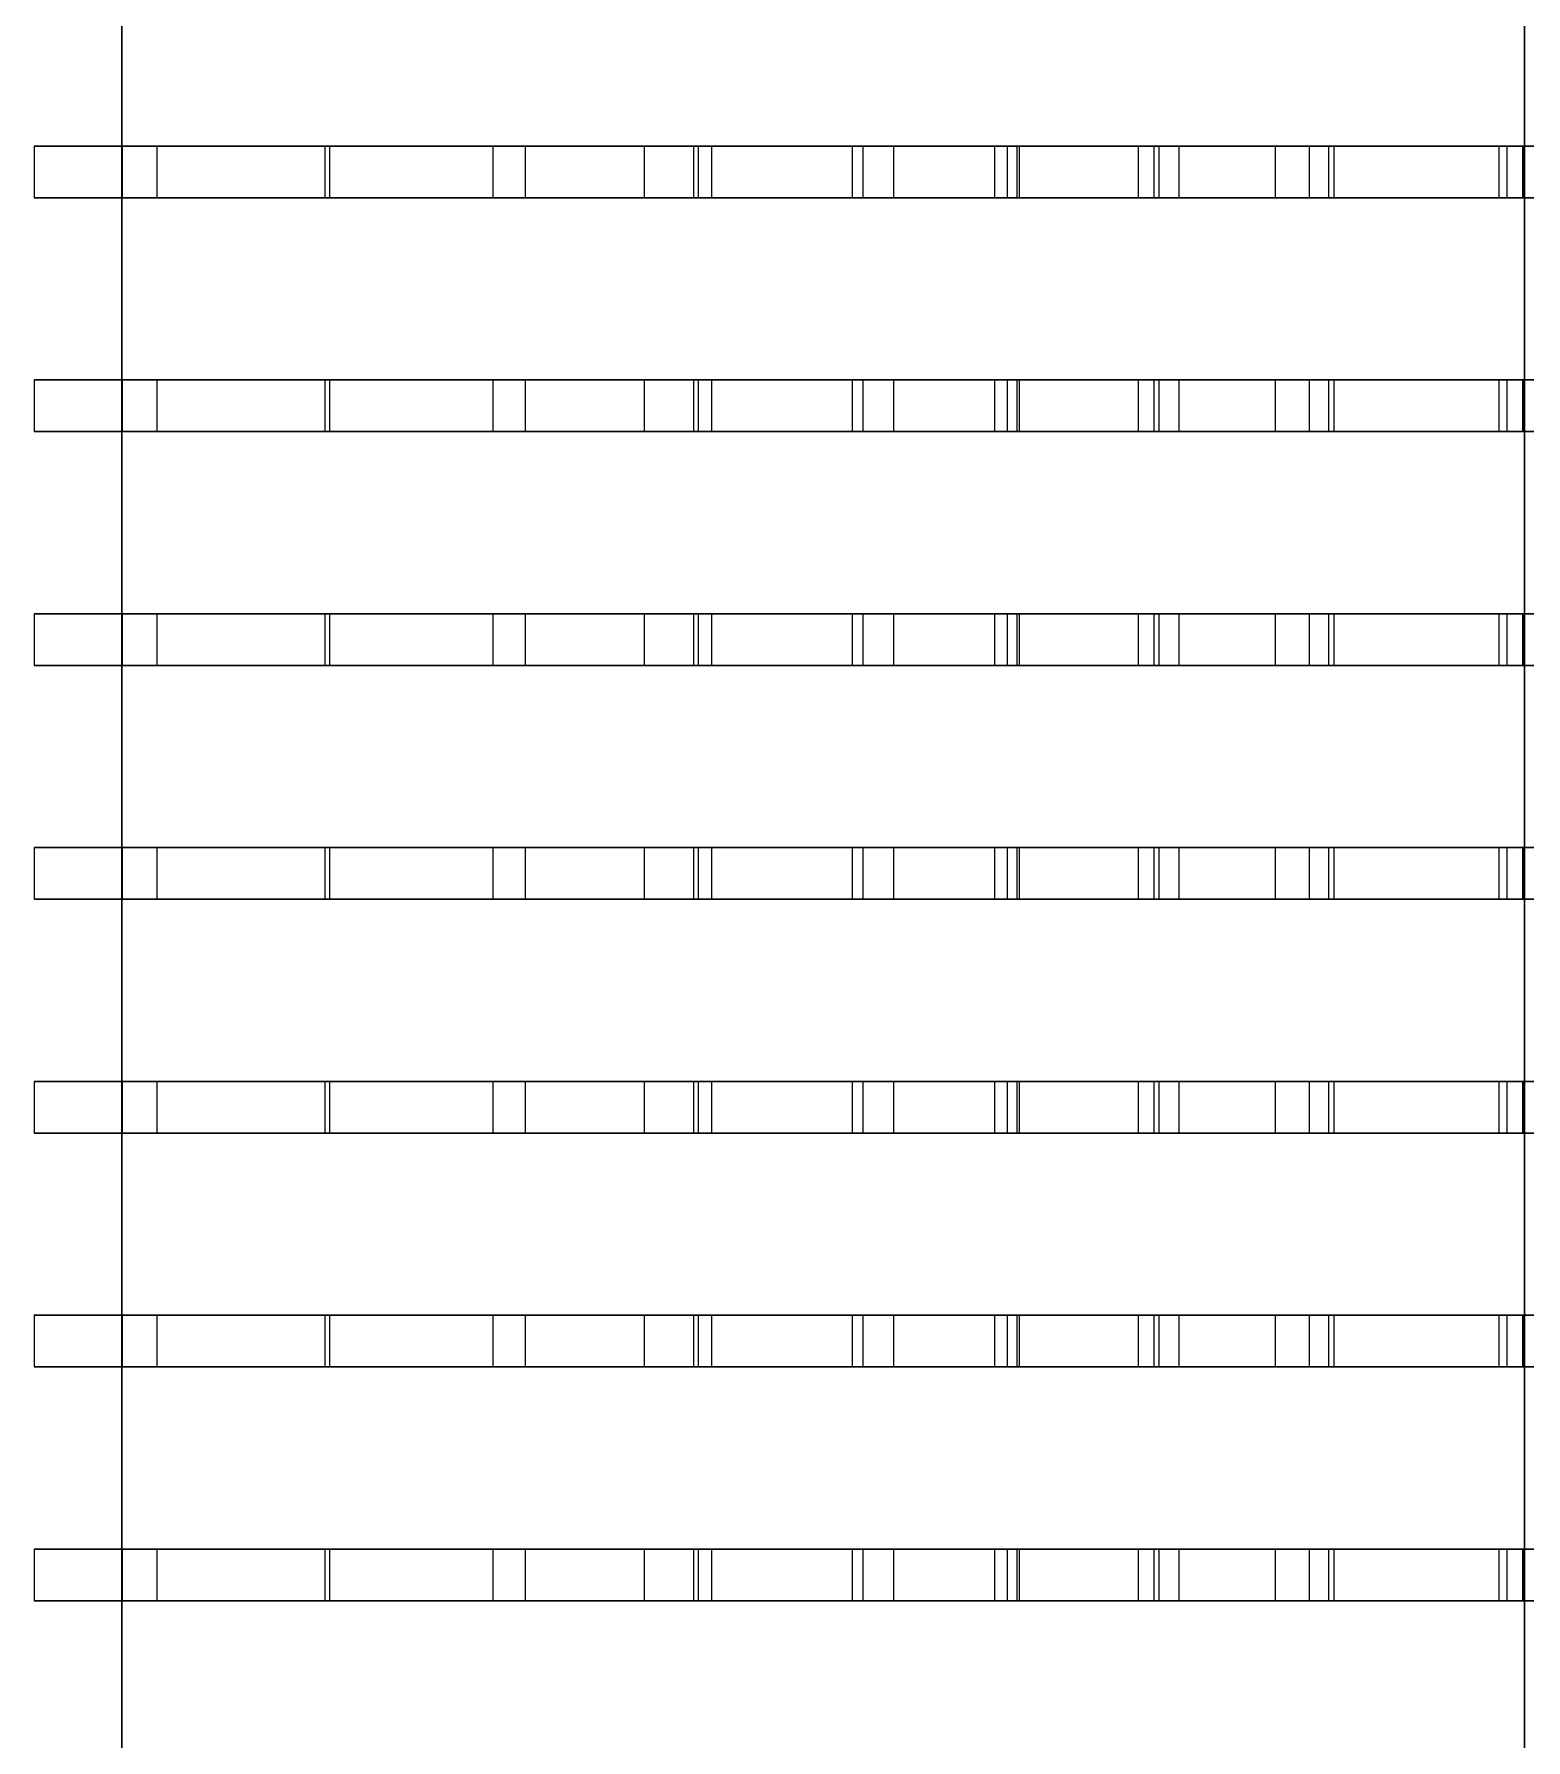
# Model space of a CAD drawing. Header units: inches. Extents: x -140 to 530, y -422 to 58.
# Drawn here: x -140.2 to -38.1, y -305.7 to -189 of the extents above; entities that cross this region are included whole.
import ezdxf

# ---------------------------------------------------------------- set-up
doc = ezdxf.new("R2010")
doc.units = ezdxf.units.IN
doc.header["$MEASUREMENT"] = 0
doc.layers.add('n1', color=9, linetype='CONTINUOUS')
doc.layers.add('RT1', color=7, linetype='CONTINUOUS')

msp = doc.modelspace()

# ---------------------------------------------------------------- linework, layer by layer
at = {"layer": 'n1'}
for points in [[(-38.25, 57.57), (-38.25, -422.43), (-134.25, -422.43), (-134.25, 57.57)], [(-134.25, -422.43, 96), (-134.25, 57.57, 96), (-134.25, 57.57), (-134.25, -422.43)], [(-38.25, -422.43, 114), (-38.25, 57.57, 114), (-134.25, 57.57, 114), (-134.25, -422.43, 114)], [(-134.25, 57.57, 18), (-134.25, -422.43, 18), (-134.25, -422.43, 114), (-134.25, 57.57, 114)], [(-38.25, 57.57, 96), (-38.25, -422.43, 96), (-38.25, -422.43), (-38.25, 57.57)], [(-38.25, -422.43, 18), (-38.25, 57.57, 18), (-38.25, 57.57, 114), (-38.25, -422.43, 114)]]:
    msp.add_3dface(points, dxfattribs=at)
at = {"layer": 'RT1'}
for points in [[(-140.25, -200.21, 118), (81.74, -200.21, 191.98), (81.74, -196.67, 191.98), (-140.25, -196.67, 118)], [(-140.25, -196.67, 118), (81.74, -196.67, 191.98), (82.2, -196.67, 190.59), (-139.79, -196.67, 116.62)], [(-134.25, -200.21, 114.04), (-134.25, -200.21, 120), (-134.25, -196.67, 120), (-134.25, -196.67, 114.04)], [(-134.25, -196.67, 114.04), (-134.25, -196.67, 120), (-132.79, -196.67, 120), (-132.79, -196.67, 114.04)], [(-134.21, -196.67, 114), (-38.35, -196.67, 114), (-38.35, -200.21, 114), (-134.21, -200.21, 114)], [(-134.21, -196.67, 114), (-134.21, -196.67, 115.46), (-38.35, -196.67, 115.46), (-38.35, -196.67, 114)], [(-131.85, -196.67, 120.8), (-120.34, -196.67, 115.37), (-120.96, -196.67, 114.05), (-132.47, -196.67, 119.48)], [(-131.85, -200.21, 120.8), (-120.34, -200.21, 115.37), (-120.34, -196.67, 115.37), (-131.85, -196.67, 120.8)], [(-120.04, -200.21, 114.94), (-108.84, -200.21, 128.47), (-108.84, -196.67, 128.47), (-120.04, -196.67, 114.94)], [(-120.04, -196.67, 114.94), (-108.84, -196.67, 128.47), (-107.72, -196.67, 127.54), (-118.92, -196.67, 114.01)], [(-106.64, -196.67, 129.2), (-95.1, -196.67, 114.92), (-96.24, -196.67, 114), (-107.78, -196.67, 128.28)], [(-106.64, -200.21, 129.2), (-95.1, -200.21, 114.92), (-95.1, -196.67, 114.92), (-106.64, -196.67, 129.2)], [(-98.5, -200.21, 131.94), (-38.37, -200.21, 131.94), (-38.37, -196.67, 131.94), (-98.5, -196.67, 131.94)], [(-98.5, -196.67, 131.94), (-38.37, -196.67, 131.94), (-38.37, -196.67, 130.48), (-98.5, -196.67, 130.48)], [(-94.8, -200.21, 114.76), (-84.23, -200.21, 131.94), (-84.23, -196.67, 131.94), (-94.8, -196.67, 114.76)], [(-94.8, -196.67, 114.76), (-84.23, -196.67, 131.94), (-82.99, -196.67, 131.17), (-93.56, -196.67, 114)], [(-93.87, -196.67, 132), (257.37, -196.67, 132), (257.37, -200.21, 132), (-93.87, -200.21, 132)], [(-93.87, -196.67, 132), (-93.87, -196.67, 133.46), (257.37, -196.67, 133.46), (257.37, -196.67, 132)], [(-83.54, -200.21, 133.15), (-74.5, -200.21, 139.96), (-74.5, -196.67, 139.96), (-83.54, -196.67, 133.15)], [(-83.54, -196.67, 133.15), (-74.5, -196.67, 139.96), (-73.62, -196.67, 138.8), (-82.67, -196.67, 131.99)], [(-81.44, -196.67, 131.96), (-73.62, -196.67, 114.6), (-74.94, -196.67, 114), (-82.77, -196.67, 131.36)], [(-81.44, -200.21, 131.96), (-73.62, -200.21, 114.6), (-73.62, -196.67, 114.6), (-81.44, -196.67, 131.96)], [(-72.84, -196.67, 140.46), (-63.6, -196.67, 133.14), (-64.51, -196.67, 132), (-73.75, -196.67, 139.32)], [(-73, -200.21, 114.62), (-64.67, -200.21, 131.96), (-64.67, -196.67, 131.96), (-73, -196.67, 114.62)], [(-73, -196.67, 114.62), (-64.67, -196.67, 131.96), (-63.35, -196.67, 131.33), (-71.69, -196.67, 113.99)], [(-72.84, -200.21, 140.46), (-63.6, -200.21, 133.14), (-63.6, -196.67, 133.14), (-72.84, -196.67, 140.46)], [(-63.27, -200.21, 132.74), (-55.29, -200.21, 146.32), (-55.29, -196.67, 146.32), (-63.27, -196.67, 132.74)], [(-63.27, -196.67, 132.74), (-55.29, -196.67, 146.32), (-54.03, -196.67, 145.58), (-62.02, -196.67, 132)], [(-61.91, -196.67, 131.96), (-51.64, -196.67, 114.75), (-52.89, -196.67, 114), (-63.16, -196.67, 131.21)], [(-61.91, -200.21, 131.96), (-51.64, -200.21, 114.75), (-51.64, -196.67, 114.75), (-61.91, -196.67, 131.96)], [(-52.98, -196.67, 147.08), (-39.99, -196.67, 132.99), (-41.06, -196.67, 132), (-54.05, -196.67, 146.09)], [(-52.98, -200.21, 147.08), (-39.99, -200.21, 132.99), (-39.99, -196.67, 132.99), (-52.98, -196.67, 147.08)], [(-51.29, -200.21, 114.9), (-39.44, -200.21, 129.91), (-39.44, -196.67, 129.91), (-51.29, -196.67, 114.9)], [(-51.29, -196.67, 114.9), (-39.44, -196.67, 129.91), (-38.3, -196.67, 129.01), (-50.15, -196.67, 114)], [(-38.31, -196.67, 114.04), (-39.77, -196.67, 114.04), (-39.77, -196.67, 133.42), (-38.31, -196.67, 133.42)], [(-38.31, -196.67, 114.04), (-38.31, -196.67, 133.42), (-38.31, -200.21, 133.42), (-38.31, -200.21, 114.04)], [(-140.25, -200.21, 118), (-139.79, -200.21, 116.62), (82.2, -200.21, 190.59), (81.74, -200.21, 191.98)], [(-134.25, -200.21, 114.04), (-132.79, -200.21, 114.04), (-132.79, -200.21, 120), (-134.25, -200.21, 120)], [(-134.21, -200.21, 114), (-38.35, -200.21, 114), (-38.35, -200.21, 115.46), (-134.21, -200.21, 115.46)], [(-131.85, -200.21, 120.8), (-132.47, -200.21, 119.48), (-120.96, -200.21, 114.05), (-120.34, -200.21, 115.37)], [(-120.04, -200.21, 114.94), (-118.92, -200.21, 114.01), (-107.72, -200.21, 127.54), (-108.84, -200.21, 128.47)], [(-106.64, -200.21, 129.2), (-107.78, -200.21, 128.28), (-96.24, -200.21, 114), (-95.1, -200.21, 114.92)], [(-98.5, -200.21, 131.94), (-98.5, -200.21, 130.48), (-38.37, -200.21, 130.48), (-38.37, -200.21, 131.94)], [(-94.8, -200.21, 114.76), (-93.56, -200.21, 114), (-82.99, -200.21, 131.17), (-84.23, -200.21, 131.94)], [(-93.87, -200.21, 132), (257.37, -200.21, 132), (257.37, -200.21, 133.46), (-93.87, -200.21, 133.46)], [(-83.54, -200.21, 133.15), (-82.67, -200.21, 131.99), (-73.62, -200.21, 138.8), (-74.5, -200.21, 139.96)], [(-81.44, -200.21, 131.96), (-82.77, -200.21, 131.36), (-74.94, -200.21, 114), (-73.62, -200.21, 114.6)], [(-72.84, -200.21, 140.46), (-73.75, -200.21, 139.32), (-64.51, -200.21, 132), (-63.6, -200.21, 133.14)], [(-73, -200.21, 114.62), (-71.69, -200.21, 113.99), (-63.35, -200.21, 131.33), (-64.67, -200.21, 131.96)], [(-63.27, -200.21, 132.74), (-62.02, -200.21, 132), (-54.03, -200.21, 145.58), (-55.29, -200.21, 146.32)], [(-61.91, -200.21, 131.96), (-63.16, -200.21, 131.21), (-52.89, -200.21, 114), (-51.64, -200.21, 114.75)], [(-52.98, -200.21, 147.08), (-54.05, -200.21, 146.09), (-41.06, -200.21, 132), (-39.99, -200.21, 132.99)], [(-51.29, -200.21, 114.9), (-50.15, -200.21, 114), (-38.3, -200.21, 129.01), (-39.44, -200.21, 129.91)], [(-38.31, -200.21, 114.04), (-38.31, -200.21, 133.42), (-39.77, -200.21, 133.42), (-39.77, -200.21, 114.04)], [(-140.25, -216.21, 118), (81.74, -216.21, 191.98), (81.74, -212.67, 191.98), (-140.25, -212.67, 118)], [(-140.25, -212.67, 118), (81.74, -212.67, 191.98), (82.2, -212.67, 190.59), (-139.79, -212.67, 116.62)], [(-134.25, -216.21, 114.04), (-134.25, -216.21, 120), (-134.25, -212.67, 120), (-134.25, -212.67, 114.04)], [(-134.25, -212.67, 114.04), (-134.25, -212.67, 120), (-132.79, -212.67, 120), (-132.79, -212.67, 114.04)], [(-134.21, -212.67, 114), (-38.35, -212.67, 114), (-38.35, -216.21, 114), (-134.21, -216.21, 114)], [(-134.21, -212.67, 114), (-134.21, -212.67, 115.46), (-38.35, -212.67, 115.46), (-38.35, -212.67, 114)], [(-131.85, -212.67, 120.8), (-120.34, -212.67, 115.37), (-120.96, -212.67, 114.05), (-132.47, -212.67, 119.48)], [(-131.85, -216.21, 120.8), (-120.34, -216.21, 115.37), (-120.34, -212.67, 115.37), (-131.85, -212.67, 120.8)], [(-120.04, -216.21, 114.94), (-108.84, -216.21, 128.47), (-108.84, -212.67, 128.47), (-120.04, -212.67, 114.94)], [(-120.04, -212.67, 114.94), (-108.84, -212.67, 128.47), (-107.72, -212.67, 127.54), (-118.92, -212.67, 114.01)], [(-106.64, -212.67, 129.2), (-95.1, -212.67, 114.92), (-96.24, -212.67, 114), (-107.78, -212.67, 128.28)], [(-106.64, -216.21, 129.2), (-95.1, -216.21, 114.92), (-95.1, -212.67, 114.92), (-106.64, -212.67, 129.2)], [(-98.5, -216.21, 131.94), (-38.37, -216.21, 131.94), (-38.37, -212.67, 131.94), (-98.5, -212.67, 131.94)], [(-98.5, -212.67, 131.94), (-38.37, -212.67, 131.94), (-38.37, -212.67, 130.48), (-98.5, -212.67, 130.48)], [(-94.8, -216.21, 114.76), (-84.23, -216.21, 131.94), (-84.23, -212.67, 131.94), (-94.8, -212.67, 114.76)], [(-94.8, -212.67, 114.76), (-84.23, -212.67, 131.94), (-82.99, -212.67, 131.17), (-93.56, -212.67, 114)], [(-93.87, -212.67, 132), (257.37, -212.67, 132), (257.37, -216.21, 132), (-93.87, -216.21, 132)], [(-93.87, -212.67, 132), (-93.87, -212.67, 133.46), (257.37, -212.67, 133.46), (257.37, -212.67, 132)], [(-83.54, -216.21, 133.15), (-74.5, -216.21, 139.96), (-74.5, -212.67, 139.96), (-83.54, -212.67, 133.15)], [(-83.54, -212.67, 133.15), (-74.5, -212.67, 139.96), (-73.62, -212.67, 138.8), (-82.67, -212.67, 131.99)], [(-81.44, -212.67, 131.96), (-73.62, -212.67, 114.6), (-74.94, -212.67, 114), (-82.77, -212.67, 131.36)], [(-81.44, -216.21, 131.96), (-73.62, -216.21, 114.6), (-73.62, -212.67, 114.6), (-81.44, -212.67, 131.96)], [(-72.84, -212.67, 140.46), (-63.6, -212.67, 133.14), (-64.51, -212.67, 132), (-73.75, -212.67, 139.32)], [(-73, -216.21, 114.62), (-64.67, -216.21, 131.96), (-64.67, -212.67, 131.96), (-73, -212.67, 114.62)], [(-73, -212.67, 114.62), (-64.67, -212.67, 131.96), (-63.35, -212.67, 131.33), (-71.69, -212.67, 113.99)], [(-72.84, -216.21, 140.46), (-63.6, -216.21, 133.14), (-63.6, -212.67, 133.14), (-72.84, -212.67, 140.46)], [(-63.27, -216.21, 132.74), (-55.29, -216.21, 146.32), (-55.29, -212.67, 146.32), (-63.27, -212.67, 132.74)], [(-63.27, -212.67, 132.74), (-55.29, -212.67, 146.32), (-54.03, -212.67, 145.58), (-62.02, -212.67, 132)], [(-61.91, -212.67, 131.96), (-51.64, -212.67, 114.75), (-52.89, -212.67, 114), (-63.16, -212.67, 131.21)], [(-61.91, -216.21, 131.96), (-51.64, -216.21, 114.75), (-51.64, -212.67, 114.75), (-61.91, -212.67, 131.96)], [(-52.98, -212.67, 147.08), (-39.99, -212.67, 132.99), (-41.06, -212.67, 132), (-54.05, -212.67, 146.09)], [(-52.98, -216.21, 147.08), (-39.99, -216.21, 132.99), (-39.99, -212.67, 132.99), (-52.98, -212.67, 147.08)], [(-51.29, -216.21, 114.9), (-39.44, -216.21, 129.91), (-39.44, -212.67, 129.91), (-51.29, -212.67, 114.9)], [(-51.29, -212.67, 114.9), (-39.44, -212.67, 129.91), (-38.3, -212.67, 129.01), (-50.15, -212.67, 114)], [(-38.31, -212.67, 114.04), (-39.77, -212.67, 114.04), (-39.77, -212.67, 133.42), (-38.31, -212.67, 133.42)], [(-38.31, -212.67, 114.04), (-38.31, -212.67, 133.42), (-38.31, -216.21, 133.42), (-38.31, -216.21, 114.04)], [(-140.25, -216.21, 118), (-139.79, -216.21, 116.62), (82.2, -216.21, 190.59), (81.74, -216.21, 191.98)], [(-134.25, -216.21, 114.04), (-132.79, -216.21, 114.04), (-132.79, -216.21, 120), (-134.25, -216.21, 120)], [(-134.21, -216.21, 114), (-38.35, -216.21, 114), (-38.35, -216.21, 115.46), (-134.21, -216.21, 115.46)], [(-131.85, -216.21, 120.8), (-132.47, -216.21, 119.48), (-120.96, -216.21, 114.05), (-120.34, -216.21, 115.37)], [(-120.04, -216.21, 114.94), (-118.92, -216.21, 114.01), (-107.72, -216.21, 127.54), (-108.84, -216.21, 128.47)], [(-106.64, -216.21, 129.2), (-107.78, -216.21, 128.28), (-96.24, -216.21, 114), (-95.1, -216.21, 114.92)], [(-98.5, -216.21, 131.94), (-98.5, -216.21, 130.48), (-38.37, -216.21, 130.48), (-38.37, -216.21, 131.94)], [(-94.8, -216.21, 114.76), (-93.56, -216.21, 114), (-82.99, -216.21, 131.17), (-84.23, -216.21, 131.94)], [(-93.87, -216.21, 132), (257.37, -216.21, 132), (257.37, -216.21, 133.46), (-93.87, -216.21, 133.46)], [(-83.54, -216.21, 133.15), (-82.67, -216.21, 131.99), (-73.62, -216.21, 138.8), (-74.5, -216.21, 139.96)], [(-81.44, -216.21, 131.96), (-82.77, -216.21, 131.36), (-74.94, -216.21, 114), (-73.62, -216.21, 114.6)], [(-72.84, -216.21, 140.46), (-73.75, -216.21, 139.32), (-64.51, -216.21, 132), (-63.6, -216.21, 133.14)], [(-73, -216.21, 114.62), (-71.69, -216.21, 113.99), (-63.35, -216.21, 131.33), (-64.67, -216.21, 131.96)], [(-63.27, -216.21, 132.74), (-62.02, -216.21, 132), (-54.03, -216.21, 145.58), (-55.29, -216.21, 146.32)], [(-61.91, -216.21, 131.96), (-63.16, -216.21, 131.21), (-52.89, -216.21, 114), (-51.64, -216.21, 114.75)], [(-52.98, -216.21, 147.08), (-54.05, -216.21, 146.09), (-41.06, -216.21, 132), (-39.99, -216.21, 132.99)], [(-51.29, -216.21, 114.9), (-50.15, -216.21, 114), (-38.3, -216.21, 129.01), (-39.44, -216.21, 129.91)], [(-38.31, -216.21, 114.04), (-38.31, -216.21, 133.42), (-39.77, -216.21, 133.42), (-39.77, -216.21, 114.04)], [(-140.25, -232.21, 118), (81.74, -232.21, 191.98), (81.74, -228.67, 191.98), (-140.25, -228.67, 118)], [(-140.25, -228.67, 118), (81.74, -228.67, 191.98), (82.2, -228.67, 190.59), (-139.79, -228.67, 116.62)], [(-134.25, -232.21, 114.04), (-134.25, -232.21, 120), (-134.25, -228.67, 120), (-134.25, -228.67, 114.04)], [(-134.25, -228.67, 114.04), (-134.25, -228.67, 120), (-132.79, -228.67, 120), (-132.79, -228.67, 114.04)], [(-134.21, -228.67, 114), (-38.35, -228.67, 114), (-38.35, -232.21, 114), (-134.21, -232.21, 114)], [(-134.21, -228.67, 114), (-134.21, -228.67, 115.46), (-38.35, -228.67, 115.46), (-38.35, -228.67, 114)], [(-131.85, -228.67, 120.8), (-120.34, -228.67, 115.37), (-120.96, -228.67, 114.05), (-132.47, -228.67, 119.48)], [(-131.85, -232.21, 120.8), (-120.34, -232.21, 115.37), (-120.34, -228.67, 115.37), (-131.85, -228.67, 120.8)], [(-120.04, -232.21, 114.94), (-108.84, -232.21, 128.47), (-108.84, -228.67, 128.47), (-120.04, -228.67, 114.94)], [(-120.04, -228.67, 114.94), (-108.84, -228.67, 128.47), (-107.72, -228.67, 127.54), (-118.92, -228.67, 114.01)], [(-106.64, -228.67, 129.2), (-95.1, -228.67, 114.92), (-96.24, -228.67, 114), (-107.78, -228.67, 128.28)], [(-106.64, -232.21, 129.2), (-95.1, -232.21, 114.92), (-95.1, -228.67, 114.92), (-106.64, -228.67, 129.2)], [(-98.5, -232.21, 131.94), (-38.37, -232.21, 131.94), (-38.37, -228.67, 131.94), (-98.5, -228.67, 131.94)], [(-98.5, -228.67, 131.94), (-38.37, -228.67, 131.94), (-38.37, -228.67, 130.48), (-98.5, -228.67, 130.48)], [(-94.8, -232.21, 114.76), (-84.23, -232.21, 131.94), (-84.23, -228.67, 131.94), (-94.8, -228.67, 114.76)], [(-94.8, -228.67, 114.76), (-84.23, -228.67, 131.94), (-82.99, -228.67, 131.17), (-93.56, -228.67, 114)], [(-93.87, -228.67, 132), (257.37, -228.67, 132), (257.37, -232.21, 132), (-93.87, -232.21, 132)], [(-93.87, -228.67, 132), (-93.87, -228.67, 133.46), (257.37, -228.67, 133.46), (257.37, -228.67, 132)], [(-83.54, -232.21, 133.15), (-74.5, -232.21, 139.96), (-74.5, -228.67, 139.96), (-83.54, -228.67, 133.15)], [(-83.54, -228.67, 133.15), (-74.5, -228.67, 139.96), (-73.62, -228.67, 138.8), (-82.67, -228.67, 131.99)], [(-81.44, -228.67, 131.96), (-73.62, -228.67, 114.6), (-74.94, -228.67, 114), (-82.77, -228.67, 131.36)], [(-81.44, -232.21, 131.96), (-73.62, -232.21, 114.6), (-73.62, -228.67, 114.6), (-81.44, -228.67, 131.96)], [(-72.84, -228.67, 140.46), (-63.6, -228.67, 133.14), (-64.51, -228.67, 132), (-73.75, -228.67, 139.32)], [(-73, -232.21, 114.62), (-64.67, -232.21, 131.96), (-64.67, -228.67, 131.96), (-73, -228.67, 114.62)], [(-73, -228.67, 114.62), (-64.67, -228.67, 131.96), (-63.35, -228.67, 131.33), (-71.69, -228.67, 113.99)], [(-72.84, -232.21, 140.46), (-63.6, -232.21, 133.14), (-63.6, -228.67, 133.14), (-72.84, -228.67, 140.46)], [(-63.27, -232.21, 132.74), (-55.29, -232.21, 146.32), (-55.29, -228.67, 146.32), (-63.27, -228.67, 132.74)], [(-63.27, -228.67, 132.74), (-55.29, -228.67, 146.32), (-54.03, -228.67, 145.58), (-62.02, -228.67, 132)], [(-61.91, -228.67, 131.96), (-51.64, -228.67, 114.75), (-52.89, -228.67, 114), (-63.16, -228.67, 131.21)], [(-61.91, -232.21, 131.96), (-51.64, -232.21, 114.75), (-51.64, -228.67, 114.75), (-61.91, -228.67, 131.96)], [(-52.98, -228.67, 147.08), (-39.99, -228.67, 132.99), (-41.06, -228.67, 132), (-54.05, -228.67, 146.09)], [(-52.98, -232.21, 147.08), (-39.99, -232.21, 132.99), (-39.99, -228.67, 132.99), (-52.98, -228.67, 147.08)], [(-51.29, -232.21, 114.9), (-39.44, -232.21, 129.91), (-39.44, -228.67, 129.91), (-51.29, -228.67, 114.9)], [(-51.29, -228.67, 114.9), (-39.44, -228.67, 129.91), (-38.3, -228.67, 129.01), (-50.15, -228.67, 114)], [(-38.31, -228.67, 114.04), (-39.77, -228.67, 114.04), (-39.77, -228.67, 133.42), (-38.31, -228.67, 133.42)], [(-38.31, -228.67, 114.04), (-38.31, -228.67, 133.42), (-38.31, -232.21, 133.42), (-38.31, -232.21, 114.04)], [(-140.25, -232.21, 118), (-139.79, -232.21, 116.62), (82.2, -232.21, 190.59), (81.74, -232.21, 191.98)], [(-134.25, -232.21, 114.04), (-132.79, -232.21, 114.04), (-132.79, -232.21, 120), (-134.25, -232.21, 120)], [(-134.21, -232.21, 114), (-38.35, -232.21, 114), (-38.35, -232.21, 115.46), (-134.21, -232.21, 115.46)], [(-131.85, -232.21, 120.8), (-132.47, -232.21, 119.48), (-120.96, -232.21, 114.05), (-120.34, -232.21, 115.37)], [(-120.04, -232.21, 114.94), (-118.92, -232.21, 114.01), (-107.72, -232.21, 127.54), (-108.84, -232.21, 128.47)], [(-106.64, -232.21, 129.2), (-107.78, -232.21, 128.28), (-96.24, -232.21, 114), (-95.1, -232.21, 114.92)], [(-98.5, -232.21, 131.94), (-98.5, -232.21, 130.48), (-38.37, -232.21, 130.48), (-38.37, -232.21, 131.94)], [(-94.8, -232.21, 114.76), (-93.56, -232.21, 114), (-82.99, -232.21, 131.17), (-84.23, -232.21, 131.94)], [(-93.87, -232.21, 132), (257.37, -232.21, 132), (257.37, -232.21, 133.46), (-93.87, -232.21, 133.46)], [(-83.54, -232.21, 133.15), (-82.67, -232.21, 131.99), (-73.62, -232.21, 138.8), (-74.5, -232.21, 139.96)], [(-81.44, -232.21, 131.96), (-82.77, -232.21, 131.36), (-74.94, -232.21, 114), (-73.62, -232.21, 114.6)], [(-72.84, -232.21, 140.46), (-73.75, -232.21, 139.32), (-64.51, -232.21, 132), (-63.6, -232.21, 133.14)], [(-73, -232.21, 114.62), (-71.69, -232.21, 113.99), (-63.35, -232.21, 131.33), (-64.67, -232.21, 131.96)], [(-63.27, -232.21, 132.74), (-62.02, -232.21, 132), (-54.03, -232.21, 145.58), (-55.29, -232.21, 146.32)], [(-61.91, -232.21, 131.96), (-63.16, -232.21, 131.21), (-52.89, -232.21, 114), (-51.64, -232.21, 114.75)], [(-52.98, -232.21, 147.08), (-54.05, -232.21, 146.09), (-41.06, -232.21, 132), (-39.99, -232.21, 132.99)], [(-51.29, -232.21, 114.9), (-50.15, -232.21, 114), (-38.3, -232.21, 129.01), (-39.44, -232.21, 129.91)], [(-38.31, -232.21, 114.04), (-38.31, -232.21, 133.42), (-39.77, -232.21, 133.42), (-39.77, -232.21, 114.04)], [(-140.25, -248.21, 118), (81.74, -248.21, 191.98), (81.74, -244.67, 191.98), (-140.25, -244.67, 118)], [(-140.25, -244.67, 118), (81.74, -244.67, 191.98), (82.2, -244.67, 190.59), (-139.79, -244.67, 116.62)], [(-134.25, -248.21, 114.04), (-134.25, -248.21, 120), (-134.25, -244.67, 120), (-134.25, -244.67, 114.04)], [(-134.25, -244.67, 114.04), (-134.25, -244.67, 120), (-132.79, -244.67, 120), (-132.79, -244.67, 114.04)], [(-134.21, -244.67, 114), (-38.35, -244.67, 114), (-38.35, -248.21, 114), (-134.21, -248.21, 114)], [(-134.21, -244.67, 114), (-134.21, -244.67, 115.46), (-38.35, -244.67, 115.46), (-38.35, -244.67, 114)], [(-131.85, -244.67, 120.8), (-120.34, -244.67, 115.37), (-120.96, -244.67, 114.05), (-132.47, -244.67, 119.48)], [(-131.85, -248.21, 120.8), (-120.34, -248.21, 115.37), (-120.34, -244.67, 115.37), (-131.85, -244.67, 120.8)], [(-120.04, -248.21, 114.94), (-108.84, -248.21, 128.47), (-108.84, -244.67, 128.47), (-120.04, -244.67, 114.94)], [(-120.04, -244.67, 114.94), (-108.84, -244.67, 128.47), (-107.72, -244.67, 127.54), (-118.92, -244.67, 114.01)], [(-106.64, -244.67, 129.2), (-95.1, -244.67, 114.92), (-96.24, -244.67, 114), (-107.78, -244.67, 128.28)], [(-106.64, -248.21, 129.2), (-95.1, -248.21, 114.92), (-95.1, -244.67, 114.92), (-106.64, -244.67, 129.2)], [(-98.5, -248.21, 131.94), (-38.37, -248.21, 131.94), (-38.37, -244.67, 131.94), (-98.5, -244.67, 131.94)], [(-98.5, -244.67, 131.94), (-38.37, -244.67, 131.94), (-38.37, -244.67, 130.48), (-98.5, -244.67, 130.48)], [(-94.8, -248.21, 114.76), (-84.23, -248.21, 131.94), (-84.23, -244.67, 131.94), (-94.8, -244.67, 114.76)], [(-94.8, -244.67, 114.76), (-84.23, -244.67, 131.94), (-82.99, -244.67, 131.17), (-93.56, -244.67, 114)], [(-93.87, -244.67, 132), (257.37, -244.67, 132), (257.37, -248.21, 132), (-93.87, -248.21, 132)], [(-93.87, -244.67, 132), (-93.87, -244.67, 133.46), (257.37, -244.67, 133.46), (257.37, -244.67, 132)], [(-83.54, -248.21, 133.15), (-74.5, -248.21, 139.96), (-74.5, -244.67, 139.96), (-83.54, -244.67, 133.15)], [(-83.54, -244.67, 133.15), (-74.5, -244.67, 139.96), (-73.62, -244.67, 138.8), (-82.67, -244.67, 131.99)], [(-81.44, -244.67, 131.96), (-73.62, -244.67, 114.6), (-74.94, -244.67, 114), (-82.77, -244.67, 131.36)], [(-81.44, -248.21, 131.96), (-73.62, -248.21, 114.6), (-73.62, -244.67, 114.6), (-81.44, -244.67, 131.96)], [(-72.84, -244.67, 140.46), (-63.6, -244.67, 133.14), (-64.51, -244.67, 132), (-73.75, -244.67, 139.32)], [(-73, -248.21, 114.62), (-64.67, -248.21, 131.96), (-64.67, -244.67, 131.96), (-73, -244.67, 114.62)], [(-73, -244.67, 114.62), (-64.67, -244.67, 131.96), (-63.35, -244.67, 131.33), (-71.69, -244.67, 113.99)], [(-72.84, -248.21, 140.46), (-63.6, -248.21, 133.14), (-63.6, -244.67, 133.14), (-72.84, -244.67, 140.46)], [(-63.27, -248.21, 132.74), (-55.29, -248.21, 146.32), (-55.29, -244.67, 146.32), (-63.27, -244.67, 132.74)], [(-63.27, -244.67, 132.74), (-55.29, -244.67, 146.32), (-54.03, -244.67, 145.58), (-62.02, -244.67, 132)], [(-61.91, -244.67, 131.96), (-51.64, -244.67, 114.75), (-52.89, -244.67, 114), (-63.16, -244.67, 131.21)], [(-61.91, -248.21, 131.96), (-51.64, -248.21, 114.75), (-51.64, -244.67, 114.75), (-61.91, -244.67, 131.96)], [(-52.98, -244.67, 147.08), (-39.99, -244.67, 132.99), (-41.06, -244.67, 132), (-54.05, -244.67, 146.09)], [(-52.98, -248.21, 147.08), (-39.99, -248.21, 132.99), (-39.99, -244.67, 132.99), (-52.98, -244.67, 147.08)], [(-51.29, -248.21, 114.9), (-39.44, -248.21, 129.91), (-39.44, -244.67, 129.91), (-51.29, -244.67, 114.9)], [(-51.29, -244.67, 114.9), (-39.44, -244.67, 129.91), (-38.3, -244.67, 129.01), (-50.15, -244.67, 114)], [(-38.31, -244.67, 114.04), (-39.77, -244.67, 114.04), (-39.77, -244.67, 133.42), (-38.31, -244.67, 133.42)], [(-38.31, -244.67, 114.04), (-38.31, -244.67, 133.42), (-38.31, -248.21, 133.42), (-38.31, -248.21, 114.04)], [(-140.25, -248.21, 118), (-139.79, -248.21, 116.62), (82.2, -248.21, 190.59), (81.74, -248.21, 191.98)], [(-134.25, -248.21, 114.04), (-132.79, -248.21, 114.04), (-132.79, -248.21, 120), (-134.25, -248.21, 120)], [(-134.21, -248.21, 114), (-38.35, -248.21, 114), (-38.35, -248.21, 115.46), (-134.21, -248.21, 115.46)], [(-131.85, -248.21, 120.8), (-132.47, -248.21, 119.48), (-120.96, -248.21, 114.05), (-120.34, -248.21, 115.37)], [(-120.04, -248.21, 114.94), (-118.92, -248.21, 114.01), (-107.72, -248.21, 127.54), (-108.84, -248.21, 128.47)], [(-106.64, -248.21, 129.2), (-107.78, -248.21, 128.28), (-96.24, -248.21, 114), (-95.1, -248.21, 114.92)], [(-98.5, -248.21, 131.94), (-98.5, -248.21, 130.48), (-38.37, -248.21, 130.48), (-38.37, -248.21, 131.94)], [(-94.8, -248.21, 114.76), (-93.56, -248.21, 114), (-82.99, -248.21, 131.17), (-84.23, -248.21, 131.94)], [(-93.87, -248.21, 132), (257.37, -248.21, 132), (257.37, -248.21, 133.46), (-93.87, -248.21, 133.46)], [(-83.54, -248.21, 133.15), (-82.67, -248.21, 131.99), (-73.62, -248.21, 138.8), (-74.5, -248.21, 139.96)], [(-81.44, -248.21, 131.96), (-82.77, -248.21, 131.36), (-74.94, -248.21, 114), (-73.62, -248.21, 114.6)], [(-72.84, -248.21, 140.46), (-73.75, -248.21, 139.32), (-64.51, -248.21, 132), (-63.6, -248.21, 133.14)], [(-73, -248.21, 114.62), (-71.69, -248.21, 113.99), (-63.35, -248.21, 131.33), (-64.67, -248.21, 131.96)], [(-63.27, -248.21, 132.74), (-62.02, -248.21, 132), (-54.03, -248.21, 145.58), (-55.29, -248.21, 146.32)], [(-61.91, -248.21, 131.96), (-63.16, -248.21, 131.21), (-52.89, -248.21, 114), (-51.64, -248.21, 114.75)], [(-52.98, -248.21, 147.08), (-54.05, -248.21, 146.09), (-41.06, -248.21, 132), (-39.99, -248.21, 132.99)], [(-51.29, -248.21, 114.9), (-50.15, -248.21, 114), (-38.3, -248.21, 129.01), (-39.44, -248.21, 129.91)], [(-38.31, -248.21, 114.04), (-38.31, -248.21, 133.42), (-39.77, -248.21, 133.42), (-39.77, -248.21, 114.04)], [(-140.25, -264.21, 118), (81.74, -264.21, 191.98), (81.74, -260.67, 191.98), (-140.25, -260.67, 118)], [(-140.25, -260.67, 118), (81.74, -260.67, 191.98), (82.2, -260.67, 190.59), (-139.79, -260.67, 116.62)], [(-134.25, -264.21, 114.04), (-134.25, -264.21, 120), (-134.25, -260.67, 120), (-134.25, -260.67, 114.04)], [(-134.25, -260.67, 114.04), (-134.25, -260.67, 120), (-132.79, -260.67, 120), (-132.79, -260.67, 114.04)], [(-134.21, -260.67, 114), (-38.35, -260.67, 114), (-38.35, -264.21, 114), (-134.21, -264.21, 114)], [(-134.21, -260.67, 114), (-134.21, -260.67, 115.46), (-38.35, -260.67, 115.46), (-38.35, -260.67, 114)], [(-131.85, -260.67, 120.8), (-120.34, -260.67, 115.37), (-120.96, -260.67, 114.05), (-132.47, -260.67, 119.48)], [(-131.85, -264.21, 120.8), (-120.34, -264.21, 115.37), (-120.34, -260.67, 115.37), (-131.85, -260.67, 120.8)], [(-120.04, -264.21, 114.94), (-108.84, -264.21, 128.47), (-108.84, -260.67, 128.47), (-120.04, -260.67, 114.94)], [(-120.04, -260.67, 114.94), (-108.84, -260.67, 128.47), (-107.72, -260.67, 127.54), (-118.92, -260.67, 114.01)], [(-106.64, -260.67, 129.2), (-95.1, -260.67, 114.92), (-96.24, -260.67, 114), (-107.78, -260.67, 128.28)], [(-106.64, -264.21, 129.2), (-95.1, -264.21, 114.92), (-95.1, -260.67, 114.92), (-106.64, -260.67, 129.2)], [(-98.5, -264.21, 131.94), (-38.37, -264.21, 131.94), (-38.37, -260.67, 131.94), (-98.5, -260.67, 131.94)], [(-98.5, -260.67, 131.94), (-38.37, -260.67, 131.94), (-38.37, -260.67, 130.48), (-98.5, -260.67, 130.48)], [(-94.8, -264.21, 114.76), (-84.23, -264.21, 131.94), (-84.23, -260.67, 131.94), (-94.8, -260.67, 114.76)], [(-94.8, -260.67, 114.76), (-84.23, -260.67, 131.94), (-82.99, -260.67, 131.17), (-93.56, -260.67, 114)], [(-93.87, -260.67, 132), (257.37, -260.67, 132), (257.37, -264.21, 132), (-93.87, -264.21, 132)], [(-93.87, -260.67, 132), (-93.87, -260.67, 133.46), (257.37, -260.67, 133.46), (257.37, -260.67, 132)], [(-83.54, -264.21, 133.15), (-74.5, -264.21, 139.96), (-74.5, -260.67, 139.96), (-83.54, -260.67, 133.15)], [(-83.54, -260.67, 133.15), (-74.5, -260.67, 139.96), (-73.62, -260.67, 138.8), (-82.67, -260.67, 131.99)], [(-81.44, -260.67, 131.96), (-73.62, -260.67, 114.6), (-74.94, -260.67, 114), (-82.77, -260.67, 131.36)], [(-81.44, -264.21, 131.96), (-73.62, -264.21, 114.6), (-73.62, -260.67, 114.6), (-81.44, -260.67, 131.96)], [(-72.84, -260.67, 140.46), (-63.6, -260.67, 133.14), (-64.51, -260.67, 132), (-73.75, -260.67, 139.32)], [(-73, -264.21, 114.62), (-64.67, -264.21, 131.96), (-64.67, -260.67, 131.96), (-73, -260.67, 114.62)], [(-73, -260.67, 114.62), (-64.67, -260.67, 131.96), (-63.35, -260.67, 131.33), (-71.69, -260.67, 113.99)], [(-72.84, -264.21, 140.46), (-63.6, -264.21, 133.14), (-63.6, -260.67, 133.14), (-72.84, -260.67, 140.46)], [(-63.27, -264.21, 132.74), (-55.29, -264.21, 146.32), (-55.29, -260.67, 146.32), (-63.27, -260.67, 132.74)], [(-63.27, -260.67, 132.74), (-55.29, -260.67, 146.32), (-54.03, -260.67, 145.58), (-62.02, -260.67, 132)], [(-61.91, -260.67, 131.96), (-51.64, -260.67, 114.75), (-52.89, -260.67, 114), (-63.16, -260.67, 131.21)], [(-61.91, -264.21, 131.96), (-51.64, -264.21, 114.75), (-51.64, -260.67, 114.75), (-61.91, -260.67, 131.96)], [(-52.98, -260.67, 147.08), (-39.99, -260.67, 132.99), (-41.06, -260.67, 132), (-54.05, -260.67, 146.09)], [(-52.98, -264.21, 147.08), (-39.99, -264.21, 132.99), (-39.99, -260.67, 132.99), (-52.98, -260.67, 147.08)], [(-51.29, -264.21, 114.9), (-39.44, -264.21, 129.91), (-39.44, -260.67, 129.91), (-51.29, -260.67, 114.9)], [(-51.29, -260.67, 114.9), (-39.44, -260.67, 129.91), (-38.3, -260.67, 129.01), (-50.15, -260.67, 114)], [(-38.31, -260.67, 114.04), (-39.77, -260.67, 114.04), (-39.77, -260.67, 133.42), (-38.31, -260.67, 133.42)], [(-38.31, -260.67, 114.04), (-38.31, -260.67, 133.42), (-38.31, -264.21, 133.42), (-38.31, -264.21, 114.04)], [(-140.25, -264.21, 118), (-139.79, -264.21, 116.62), (82.2, -264.21, 190.59), (81.74, -264.21, 191.98)], [(-134.25, -264.21, 114.04), (-132.79, -264.21, 114.04), (-132.79, -264.21, 120), (-134.25, -264.21, 120)], [(-134.21, -264.21, 114), (-38.35, -264.21, 114), (-38.35, -264.21, 115.46), (-134.21, -264.21, 115.46)], [(-131.85, -264.21, 120.8), (-132.47, -264.21, 119.48), (-120.96, -264.21, 114.05), (-120.34, -264.21, 115.37)], [(-120.04, -264.21, 114.94), (-118.92, -264.21, 114.01), (-107.72, -264.21, 127.54), (-108.84, -264.21, 128.47)], [(-106.64, -264.21, 129.2), (-107.78, -264.21, 128.28), (-96.24, -264.21, 114), (-95.1, -264.21, 114.92)], [(-98.5, -264.21, 131.94), (-98.5, -264.21, 130.48), (-38.37, -264.21, 130.48), (-38.37, -264.21, 131.94)], [(-94.8, -264.21, 114.76), (-93.56, -264.21, 114), (-82.99, -264.21, 131.17), (-84.23, -264.21, 131.94)], [(-93.87, -264.21, 132), (257.37, -264.21, 132), (257.37, -264.21, 133.46), (-93.87, -264.21, 133.46)], [(-83.54, -264.21, 133.15), (-82.67, -264.21, 131.99), (-73.62, -264.21, 138.8), (-74.5, -264.21, 139.96)], [(-81.44, -264.21, 131.96), (-82.77, -264.21, 131.36), (-74.94, -264.21, 114), (-73.62, -264.21, 114.6)], [(-72.84, -264.21, 140.46), (-73.75, -264.21, 139.32), (-64.51, -264.21, 132), (-63.6, -264.21, 133.14)], [(-73, -264.21, 114.62), (-71.69, -264.21, 113.99), (-63.35, -264.21, 131.33), (-64.67, -264.21, 131.96)], [(-63.27, -264.21, 132.74), (-62.02, -264.21, 132), (-54.03, -264.21, 145.58), (-55.29, -264.21, 146.32)], [(-61.91, -264.21, 131.96), (-63.16, -264.21, 131.21), (-52.89, -264.21, 114), (-51.64, -264.21, 114.75)], [(-52.98, -264.21, 147.08), (-54.05, -264.21, 146.09), (-41.06, -264.21, 132), (-39.99, -264.21, 132.99)], [(-51.29, -264.21, 114.9), (-50.15, -264.21, 114), (-38.3, -264.21, 129.01), (-39.44, -264.21, 129.91)], [(-38.31, -264.21, 114.04), (-38.31, -264.21, 133.42), (-39.77, -264.21, 133.42), (-39.77, -264.21, 114.04)], [(-140.25, -280.21, 118), (81.74, -280.21, 191.98), (81.74, -276.67, 191.98), (-140.25, -276.67, 118)], [(-140.25, -276.67, 118), (81.74, -276.67, 191.98), (82.2, -276.67, 190.59), (-139.79, -276.67, 116.62)], [(-134.25, -280.21, 114.04), (-134.25, -280.21, 120), (-134.25, -276.67, 120), (-134.25, -276.67, 114.04)], [(-134.25, -276.67, 114.04), (-134.25, -276.67, 120), (-132.79, -276.67, 120), (-132.79, -276.67, 114.04)], [(-134.21, -276.67, 114), (-38.35, -276.67, 114), (-38.35, -280.21, 114), (-134.21, -280.21, 114)], [(-134.21, -276.67, 114), (-134.21, -276.67, 115.46), (-38.35, -276.67, 115.46), (-38.35, -276.67, 114)], [(-131.85, -276.67, 120.8), (-120.34, -276.67, 115.37), (-120.96, -276.67, 114.05), (-132.47, -276.67, 119.48)], [(-131.85, -280.21, 120.8), (-120.34, -280.21, 115.37), (-120.34, -276.67, 115.37), (-131.85, -276.67, 120.8)], [(-120.04, -280.21, 114.94), (-108.84, -280.21, 128.47), (-108.84, -276.67, 128.47), (-120.04, -276.67, 114.94)], [(-120.04, -276.67, 114.94), (-108.84, -276.67, 128.47), (-107.72, -276.67, 127.54), (-118.92, -276.67, 114.01)], [(-106.64, -276.67, 129.2), (-95.1, -276.67, 114.92), (-96.24, -276.67, 114), (-107.78, -276.67, 128.28)], [(-106.64, -280.21, 129.2), (-95.1, -280.21, 114.92), (-95.1, -276.67, 114.92), (-106.64, -276.67, 129.2)], [(-98.5, -280.21, 131.94), (-38.37, -280.21, 131.94), (-38.37, -276.67, 131.94), (-98.5, -276.67, 131.94)], [(-98.5, -276.67, 131.94), (-38.37, -276.67, 131.94), (-38.37, -276.67, 130.48), (-98.5, -276.67, 130.48)], [(-94.8, -280.21, 114.76), (-84.23, -280.21, 131.94), (-84.23, -276.67, 131.94), (-94.8, -276.67, 114.76)], [(-94.8, -276.67, 114.76), (-84.23, -276.67, 131.94), (-82.99, -276.67, 131.17), (-93.56, -276.67, 114)], [(-93.87, -276.67, 132), (257.37, -276.67, 132), (257.37, -280.21, 132), (-93.87, -280.21, 132)], [(-93.87, -276.67, 132), (-93.87, -276.67, 133.46), (257.37, -276.67, 133.46), (257.37, -276.67, 132)], [(-83.54, -280.21, 133.15), (-74.5, -280.21, 139.96), (-74.5, -276.67, 139.96), (-83.54, -276.67, 133.15)], [(-83.54, -276.67, 133.15), (-74.5, -276.67, 139.96), (-73.62, -276.67, 138.8), (-82.67, -276.67, 131.99)], [(-81.44, -276.67, 131.96), (-73.62, -276.67, 114.6), (-74.94, -276.67, 114), (-82.77, -276.67, 131.36)], [(-81.44, -280.21, 131.96), (-73.62, -280.21, 114.6), (-73.62, -276.67, 114.6), (-81.44, -276.67, 131.96)], [(-72.84, -276.67, 140.46), (-63.6, -276.67, 133.14), (-64.51, -276.67, 132), (-73.75, -276.67, 139.32)], [(-73, -280.21, 114.62), (-64.67, -280.21, 131.96), (-64.67, -276.67, 131.96), (-73, -276.67, 114.62)], [(-73, -276.67, 114.62), (-64.67, -276.67, 131.96), (-63.35, -276.67, 131.33), (-71.69, -276.67, 113.99)], [(-72.84, -280.21, 140.46), (-63.6, -280.21, 133.14), (-63.6, -276.67, 133.14), (-72.84, -276.67, 140.46)], [(-63.27, -280.21, 132.74), (-55.29, -280.21, 146.32), (-55.29, -276.67, 146.32), (-63.27, -276.67, 132.74)], [(-63.27, -276.67, 132.74), (-55.29, -276.67, 146.32), (-54.03, -276.67, 145.58), (-62.02, -276.67, 132)], [(-61.91, -276.67, 131.96), (-51.64, -276.67, 114.75), (-52.89, -276.67, 114), (-63.16, -276.67, 131.21)], [(-61.91, -280.21, 131.96), (-51.64, -280.21, 114.75), (-51.64, -276.67, 114.75), (-61.91, -276.67, 131.96)], [(-52.98, -276.67, 147.08), (-39.99, -276.67, 132.99), (-41.06, -276.67, 132), (-54.05, -276.67, 146.09)], [(-52.98, -280.21, 147.08), (-39.99, -280.21, 132.99), (-39.99, -276.67, 132.99), (-52.98, -276.67, 147.08)], [(-51.29, -280.21, 114.9), (-39.44, -280.21, 129.91), (-39.44, -276.67, 129.91), (-51.29, -276.67, 114.9)], [(-51.29, -276.67, 114.9), (-39.44, -276.67, 129.91), (-38.3, -276.67, 129.01), (-50.15, -276.67, 114)], [(-38.31, -276.67, 114.04), (-39.77, -276.67, 114.04), (-39.77, -276.67, 133.42), (-38.31, -276.67, 133.42)], [(-38.31, -276.67, 114.04), (-38.31, -276.67, 133.42), (-38.31, -280.21, 133.42), (-38.31, -280.21, 114.04)], [(-140.25, -280.21, 118), (-139.79, -280.21, 116.62), (82.2, -280.21, 190.59), (81.74, -280.21, 191.98)], [(-134.25, -280.21, 114.04), (-132.79, -280.21, 114.04), (-132.79, -280.21, 120), (-134.25, -280.21, 120)], [(-134.21, -280.21, 114), (-38.35, -280.21, 114), (-38.35, -280.21, 115.46), (-134.21, -280.21, 115.46)], [(-131.85, -280.21, 120.8), (-132.47, -280.21, 119.48), (-120.96, -280.21, 114.05), (-120.34, -280.21, 115.37)], [(-120.04, -280.21, 114.94), (-118.92, -280.21, 114.01), (-107.72, -280.21, 127.54), (-108.84, -280.21, 128.47)], [(-106.64, -280.21, 129.2), (-107.78, -280.21, 128.28), (-96.24, -280.21, 114), (-95.1, -280.21, 114.92)], [(-98.5, -280.21, 131.94), (-98.5, -280.21, 130.48), (-38.37, -280.21, 130.48), (-38.37, -280.21, 131.94)], [(-94.8, -280.21, 114.76), (-93.56, -280.21, 114), (-82.99, -280.21, 131.17), (-84.23, -280.21, 131.94)], [(-93.87, -280.21, 132), (257.37, -280.21, 132), (257.37, -280.21, 133.46), (-93.87, -280.21, 133.46)], [(-83.54, -280.21, 133.15), (-82.67, -280.21, 131.99), (-73.62, -280.21, 138.8), (-74.5, -280.21, 139.96)], [(-81.44, -280.21, 131.96), (-82.77, -280.21, 131.36), (-74.94, -280.21, 114), (-73.62, -280.21, 114.6)], [(-72.84, -280.21, 140.46), (-73.75, -280.21, 139.32), (-64.51, -280.21, 132), (-63.6, -280.21, 133.14)], [(-73, -280.21, 114.62), (-71.69, -280.21, 113.99), (-63.35, -280.21, 131.33), (-64.67, -280.21, 131.96)], [(-63.27, -280.21, 132.74), (-62.02, -280.21, 132), (-54.03, -280.21, 145.58), (-55.29, -280.21, 146.32)], [(-61.91, -280.21, 131.96), (-63.16, -280.21, 131.21), (-52.89, -280.21, 114), (-51.64, -280.21, 114.75)], [(-52.98, -280.21, 147.08), (-54.05, -280.21, 146.09), (-41.06, -280.21, 132), (-39.99, -280.21, 132.99)], [(-51.29, -280.21, 114.9), (-50.15, -280.21, 114), (-38.3, -280.21, 129.01), (-39.44, -280.21, 129.91)], [(-38.31, -280.21, 114.04), (-38.31, -280.21, 133.42), (-39.77, -280.21, 133.42), (-39.77, -280.21, 114.04)], [(-140.25, -296.21, 118), (81.74, -296.21, 191.98), (81.74, -292.67, 191.98), (-140.25, -292.67, 118)], [(-140.25, -292.67, 118), (81.74, -292.67, 191.98), (82.2, -292.67, 190.59), (-139.79, -292.67, 116.62)], [(-134.25, -296.21, 114.04), (-134.25, -296.21, 120), (-134.25, -292.67, 120), (-134.25, -292.67, 114.04)], [(-134.25, -292.67, 114.04), (-134.25, -292.67, 120), (-132.79, -292.67, 120), (-132.79, -292.67, 114.04)], [(-134.21, -292.67, 114), (-38.35, -292.67, 114), (-38.35, -296.21, 114), (-134.21, -296.21, 114)], [(-134.21, -292.67, 114), (-134.21, -292.67, 115.46), (-38.35, -292.67, 115.46), (-38.35, -292.67, 114)], [(-131.85, -292.67, 120.8), (-120.34, -292.67, 115.37), (-120.96, -292.67, 114.05), (-132.47, -292.67, 119.48)], [(-131.85, -296.21, 120.8), (-120.34, -296.21, 115.37), (-120.34, -292.67, 115.37), (-131.85, -292.67, 120.8)], [(-120.04, -296.21, 114.94), (-108.84, -296.21, 128.47), (-108.84, -292.67, 128.47), (-120.04, -292.67, 114.94)], [(-120.04, -292.67, 114.94), (-108.84, -292.67, 128.47), (-107.72, -292.67, 127.54), (-118.92, -292.67, 114.01)], [(-106.64, -292.67, 129.2), (-95.1, -292.67, 114.92), (-96.24, -292.67, 114), (-107.78, -292.67, 128.28)], [(-106.64, -296.21, 129.2), (-95.1, -296.21, 114.92), (-95.1, -292.67, 114.92), (-106.64, -292.67, 129.2)], [(-98.5, -296.21, 131.94), (-38.37, -296.21, 131.94), (-38.37, -292.67, 131.94), (-98.5, -292.67, 131.94)], [(-98.5, -292.67, 131.94), (-38.37, -292.67, 131.94), (-38.37, -292.67, 130.48), (-98.5, -292.67, 130.48)], [(-94.8, -296.21, 114.76), (-84.23, -296.21, 131.94), (-84.23, -292.67, 131.94), (-94.8, -292.67, 114.76)], [(-94.8, -292.67, 114.76), (-84.23, -292.67, 131.94), (-82.99, -292.67, 131.17), (-93.56, -292.67, 114)], [(-93.87, -292.67, 132), (257.37, -292.67, 132), (257.37, -296.21, 132), (-93.87, -296.21, 132)], [(-93.87, -292.67, 132), (-93.87, -292.67, 133.46), (257.37, -292.67, 133.46), (257.37, -292.67, 132)], [(-83.54, -296.21, 133.15), (-74.5, -296.21, 139.96), (-74.5, -292.67, 139.96), (-83.54, -292.67, 133.15)], [(-83.54, -292.67, 133.15), (-74.5, -292.67, 139.96), (-73.62, -292.67, 138.8), (-82.67, -292.67, 131.99)], [(-81.44, -292.67, 131.96), (-73.62, -292.67, 114.6), (-74.94, -292.67, 114), (-82.77, -292.67, 131.36)], [(-81.44, -296.21, 131.96), (-73.62, -296.21, 114.6), (-73.62, -292.67, 114.6), (-81.44, -292.67, 131.96)], [(-72.84, -292.67, 140.46), (-63.6, -292.67, 133.14), (-64.51, -292.67, 132), (-73.75, -292.67, 139.32)], [(-73, -296.21, 114.62), (-64.67, -296.21, 131.96), (-64.67, -292.67, 131.96), (-73, -292.67, 114.62)], [(-73, -292.67, 114.62), (-64.67, -292.67, 131.96), (-63.35, -292.67, 131.33), (-71.69, -292.67, 113.99)], [(-72.84, -296.21, 140.46), (-63.6, -296.21, 133.14), (-63.6, -292.67, 133.14), (-72.84, -292.67, 140.46)], [(-63.27, -296.21, 132.74), (-55.29, -296.21, 146.32), (-55.29, -292.67, 146.32), (-63.27, -292.67, 132.74)], [(-63.27, -292.67, 132.74), (-55.29, -292.67, 146.32), (-54.03, -292.67, 145.58), (-62.02, -292.67, 132)], [(-61.91, -292.67, 131.96), (-51.64, -292.67, 114.75), (-52.89, -292.67, 114), (-63.16, -292.67, 131.21)], [(-61.91, -296.21, 131.96), (-51.64, -296.21, 114.75), (-51.64, -292.67, 114.75), (-61.91, -292.67, 131.96)], [(-52.98, -292.67, 147.08), (-39.99, -292.67, 132.99), (-41.06, -292.67, 132), (-54.05, -292.67, 146.09)], [(-52.98, -296.21, 147.08), (-39.99, -296.21, 132.99), (-39.99, -292.67, 132.99), (-52.98, -292.67, 147.08)], [(-51.29, -296.21, 114.9), (-39.44, -296.21, 129.91), (-39.44, -292.67, 129.91), (-51.29, -292.67, 114.9)], [(-51.29, -292.67, 114.9), (-39.44, -292.67, 129.91), (-38.3, -292.67, 129.01), (-50.15, -292.67, 114)], [(-38.31, -292.67, 114.04), (-39.77, -292.67, 114.04), (-39.77, -292.67, 133.42), (-38.31, -292.67, 133.42)], [(-38.31, -292.67, 114.04), (-38.31, -292.67, 133.42), (-38.31, -296.21, 133.42), (-38.31, -296.21, 114.04)], [(-140.25, -296.21, 118), (-139.79, -296.21, 116.62), (82.2, -296.21, 190.59), (81.74, -296.21, 191.98)], [(-134.25, -296.21, 114.04), (-132.79, -296.21, 114.04), (-132.79, -296.21, 120), (-134.25, -296.21, 120)], [(-134.21, -296.21, 114), (-38.35, -296.21, 114), (-38.35, -296.21, 115.46), (-134.21, -296.21, 115.46)], [(-131.85, -296.21, 120.8), (-132.47, -296.21, 119.48), (-120.96, -296.21, 114.05), (-120.34, -296.21, 115.37)], [(-120.04, -296.21, 114.94), (-118.92, -296.21, 114.01), (-107.72, -296.21, 127.54), (-108.84, -296.21, 128.47)], [(-106.64, -296.21, 129.2), (-107.78, -296.21, 128.28), (-96.24, -296.21, 114), (-95.1, -296.21, 114.92)], [(-98.5, -296.21, 131.94), (-98.5, -296.21, 130.48), (-38.37, -296.21, 130.48), (-38.37, -296.21, 131.94)], [(-94.8, -296.21, 114.76), (-93.56, -296.21, 114), (-82.99, -296.21, 131.17), (-84.23, -296.21, 131.94)], [(-93.87, -296.21, 132), (257.37, -296.21, 132), (257.37, -296.21, 133.46), (-93.87, -296.21, 133.46)], [(-83.54, -296.21, 133.15), (-82.67, -296.21, 131.99), (-73.62, -296.21, 138.8), (-74.5, -296.21, 139.96)], [(-81.44, -296.21, 131.96), (-82.77, -296.21, 131.36), (-74.94, -296.21, 114), (-73.62, -296.21, 114.6)], [(-72.84, -296.21, 140.46), (-73.75, -296.21, 139.32), (-64.51, -296.21, 132), (-63.6, -296.21, 133.14)], [(-73, -296.21, 114.62), (-71.69, -296.21, 113.99), (-63.35, -296.21, 131.33), (-64.67, -296.21, 131.96)], [(-63.27, -296.21, 132.74), (-62.02, -296.21, 132), (-54.03, -296.21, 145.58), (-55.29, -296.21, 146.32)], [(-61.91, -296.21, 131.96), (-63.16, -296.21, 131.21), (-52.89, -296.21, 114), (-51.64, -296.21, 114.75)], [(-52.98, -296.21, 147.08), (-54.05, -296.21, 146.09), (-41.06, -296.21, 132), (-39.99, -296.21, 132.99)], [(-51.29, -296.21, 114.9), (-50.15, -296.21, 114), (-38.3, -296.21, 129.01), (-39.44, -296.21, 129.91)], [(-38.31, -296.21, 114.04), (-38.31, -296.21, 133.42), (-39.77, -296.21, 133.42), (-39.77, -296.21, 114.04)]]:
    msp.add_3dface(points, dxfattribs=at)

doc.saveas('drawing.dxf')
